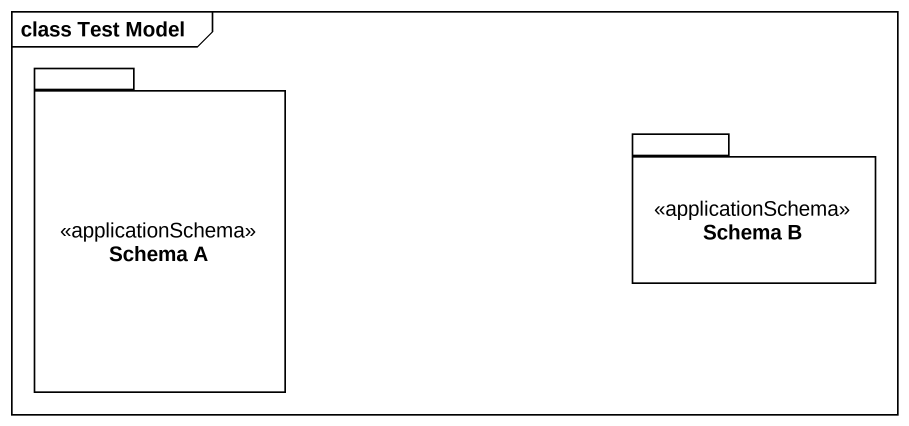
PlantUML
@startuml
mainframe class Test Model
package "Schema A" as Schema_A <<applicationSchema>> {
}
package "Schema B" as Schema_B <<applicationSchema>> {
}
@enduml
